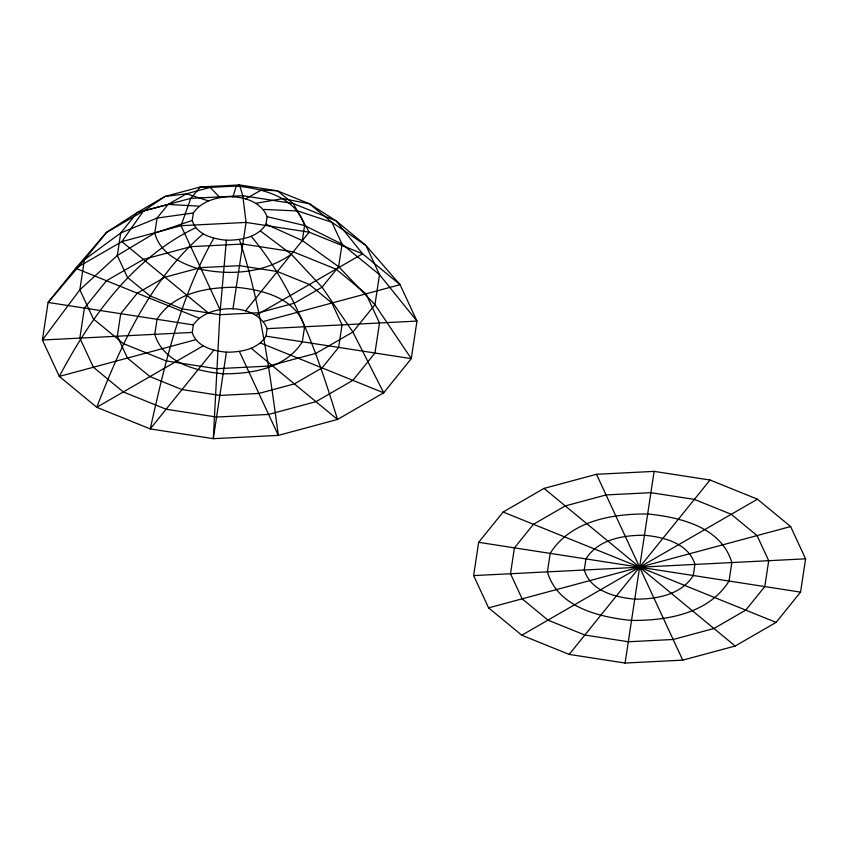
<?xml version="1.0" encoding="UTF-8"?>
<svg xmlns="http://www.w3.org/2000/svg" width="848" height="848" viewBox="0 0 848 848"><rect width="100%" height="100%" fill="white"/><g stroke="black" fill="none" stroke-linecap="round" stroke-linejoin="round"><path stroke-width="1.27" d="M226.405 240.207C213.208 238.977 196.535 234.811 192.22 220.48L193.365 212.965C207.802 190.991 256.912 190.524 267.141 216.696L265.996 224.201C257.803 237.429 240.811 240.313 226.405 240.207L219.855 314.703L213.293 438.67L278.335 435.384L337.515 419.453L383.678 392.804L411.269 358.64L416.962 321.085L400.065 284.674L365.986 245.517L336.031 220.819L309.446 203.774L277.349 190.811L239.518 184.949L200.488 186.92L164.978 196.482L137.281 212.477L106.488 232.416L75.684 268.286L48.092 302.45L42.4 340.006L59.296 376.417L96.746 407.294L150.234 428.918L213.293 438.67L226.405 352.174C240.811 352.28 257.803 349.387 265.996 336.158L267.141 328.653C256.912 302.492 207.802 302.948 193.365 324.922L192.22 332.437C196.535 346.768 213.208 350.934 226.405 352.174M232.956 308.916L246.068 222.42L242.793 195.718L239.518 184.949L236.232 186.072L210.219 187.387L200.488 186.92L190.758 198.347L181.027 225.706L219.95 309.573M265.996 336.158L411.269 358.64L374.954 304.686L338.638 266.685L302.323 240.556L304.591 225.536C295.973 196.874 262.636 188.542 236.232 186.072L232.956 196.959M473.619 575.601L478.654 542.317L503.118 512.033L544.034 488.406L596.483 474.286L654.126 471.382L710.03 480.021L757.434 499.186L790.622 526.555L805.6 558.832L800.554 592.116L776.1 622.39L735.184 646.017L682.735 660.136L625.082 663.051L569.188 654.402L521.785 635.237L488.596 607.868L473.619 575.601L805.6 558.832M625.082 663.051L654.126 471.382M213.791 238.256C180.264 296.938 164.872 363.569 150.234 428.918L213.791 350.213M245.57 310.866L309.128 232.172L293.238 203.52L277.349 190.811L261.46 189.973L245.57 198.909M569.188 654.402L710.03 480.021M203.096 233.931C150.721 279.289 121.285 343.959 96.746 407.294L203.096 345.899M195.602 227.762C132.935 257.909 91.086 316.59 59.296 376.417L195.602 339.719M260.484 342.995L383.678 392.804L352.885 332.024L322.081 287.186L291.277 254.22C264.459 273.438 229.299 275.801 197.902 268.668C179.712 262.848 160.028 253.096 154.771 233.105L157.05 218.084L168.084 204.421L186.549 193.757L210.219 187.387L219.95 197.616M256.266 315.191L362.615 253.796L400.065 284.674L263.76 321.371M521.785 635.237L757.434 499.186M192.22 220.48L154.771 233.105L117.31 255.502L79.86 289.783L42.4 340.006L192.22 332.437M488.596 607.868L790.622 526.555M256.266 203.234L282.85 198.623L309.446 203.774L331.907 222.303L365.986 245.517L379.512 274.646L416.962 321.085L267.141 328.653M193.365 212.965L157.05 218.084L120.723 232.977L84.408 259.742L48.092 302.45L193.365 324.922M263.76 209.414L297.839 210.972L331.907 222.303L342.051 244.15L379.512 274.646L374.954 304.686L352.885 332.024L315.944 353.34L268.604 366.092L216.569 368.721L166.123 360.909L123.331 343.61L93.375 318.912L79.86 289.783L84.408 259.742L106.488 232.416L143.418 211.088L164.978 196.482L186.549 193.757L208.12 200.806M198.877 206.138L168.084 204.421L137.281 212.477L120.723 232.977L117.31 255.502L127.454 277.349L149.926 295.878L182.013 308.852L219.855 314.703L258.873 312.732L294.383 303.171L322.081 287.186L338.638 266.685L342.051 244.15L304.591 225.536L267.141 216.696M478.654 542.317L800.554 592.116M198.877 318.095L75.684 268.286L121.847 241.638L181.027 225.706L246.068 222.42L309.128 232.172L362.615 253.796L336.031 220.819L293.238 203.52L242.793 195.718L190.758 198.347L143.418 211.088L121.847 241.638L208.12 312.764M503.118 512.033L776.1 622.39M265.996 224.201L302.323 240.556M260.484 231.038L291.277 254.22M544.034 488.406L735.184 646.017M251.252 348.327L337.515 419.453C317.65 354.962 295.284 288.839 251.252 236.369M596.483 474.286L682.735 660.136M239.412 351.517L278.335 435.384C269.346 369.463 260.474 302.927 239.412 239.549M84.408 308.068L79.86 338.108L93.375 367.237L123.331 391.946L166.123 409.245L216.569 417.046L268.604 414.418L315.944 401.676L352.885 380.349L374.954 353.022L379.512 322.971L365.986 293.843L336.031 269.145L293.238 251.845L242.793 244.044L190.758 246.673L143.418 259.414L106.488 280.741L84.408 308.068M120.723 313.686L117.31 336.221L127.454 358.068L149.926 376.597L182.013 389.571L219.855 395.422L258.873 393.451L294.383 383.89L322.081 367.894L338.638 347.404L342.051 324.869L331.907 303.022L309.446 284.493L277.349 271.519L239.518 265.668L200.488 267.639L164.978 277.201L137.281 293.196L120.723 313.686M157.05 319.304L154.771 334.324C163.388 362.997 196.725 371.318 223.13 373.798C251.93 374.01 285.914 368.223 302.323 341.776L304.591 326.756C295.973 298.093 262.636 289.762 236.232 287.292C207.431 287.08 173.448 292.857 157.05 319.304M514.429 547.85L510.507 573.736L522.156 598.836L547.967 620.121L584.834 635.025L628.315 641.756L673.153 639.487L713.942 628.506L745.763 610.125L764.79 586.583L768.712 560.687L757.063 535.586L731.252 514.301L694.374 499.398L650.904 492.677L606.066 494.935L565.277 505.917L533.445 524.297L514.429 547.85M550.193 553.384L547.384 571.87C557.846 607.391 599.144 617.174 631.537 620.45C666.994 620.715 708.833 613.602 729.026 581.05L731.824 562.553C721.362 527.032 680.075 517.248 647.671 513.973C612.224 513.708 570.375 520.82 550.193 553.384M585.957 558.917L584.272 570.004C590.643 591.183 615.266 597.331 634.77 599.154C656.034 599.313 681.145 595.042 693.261 575.516L694.936 564.418C688.576 543.25 663.942 537.091 644.448 535.268C623.174 535.109 598.073 539.381 585.957 558.917"/></g></svg>
